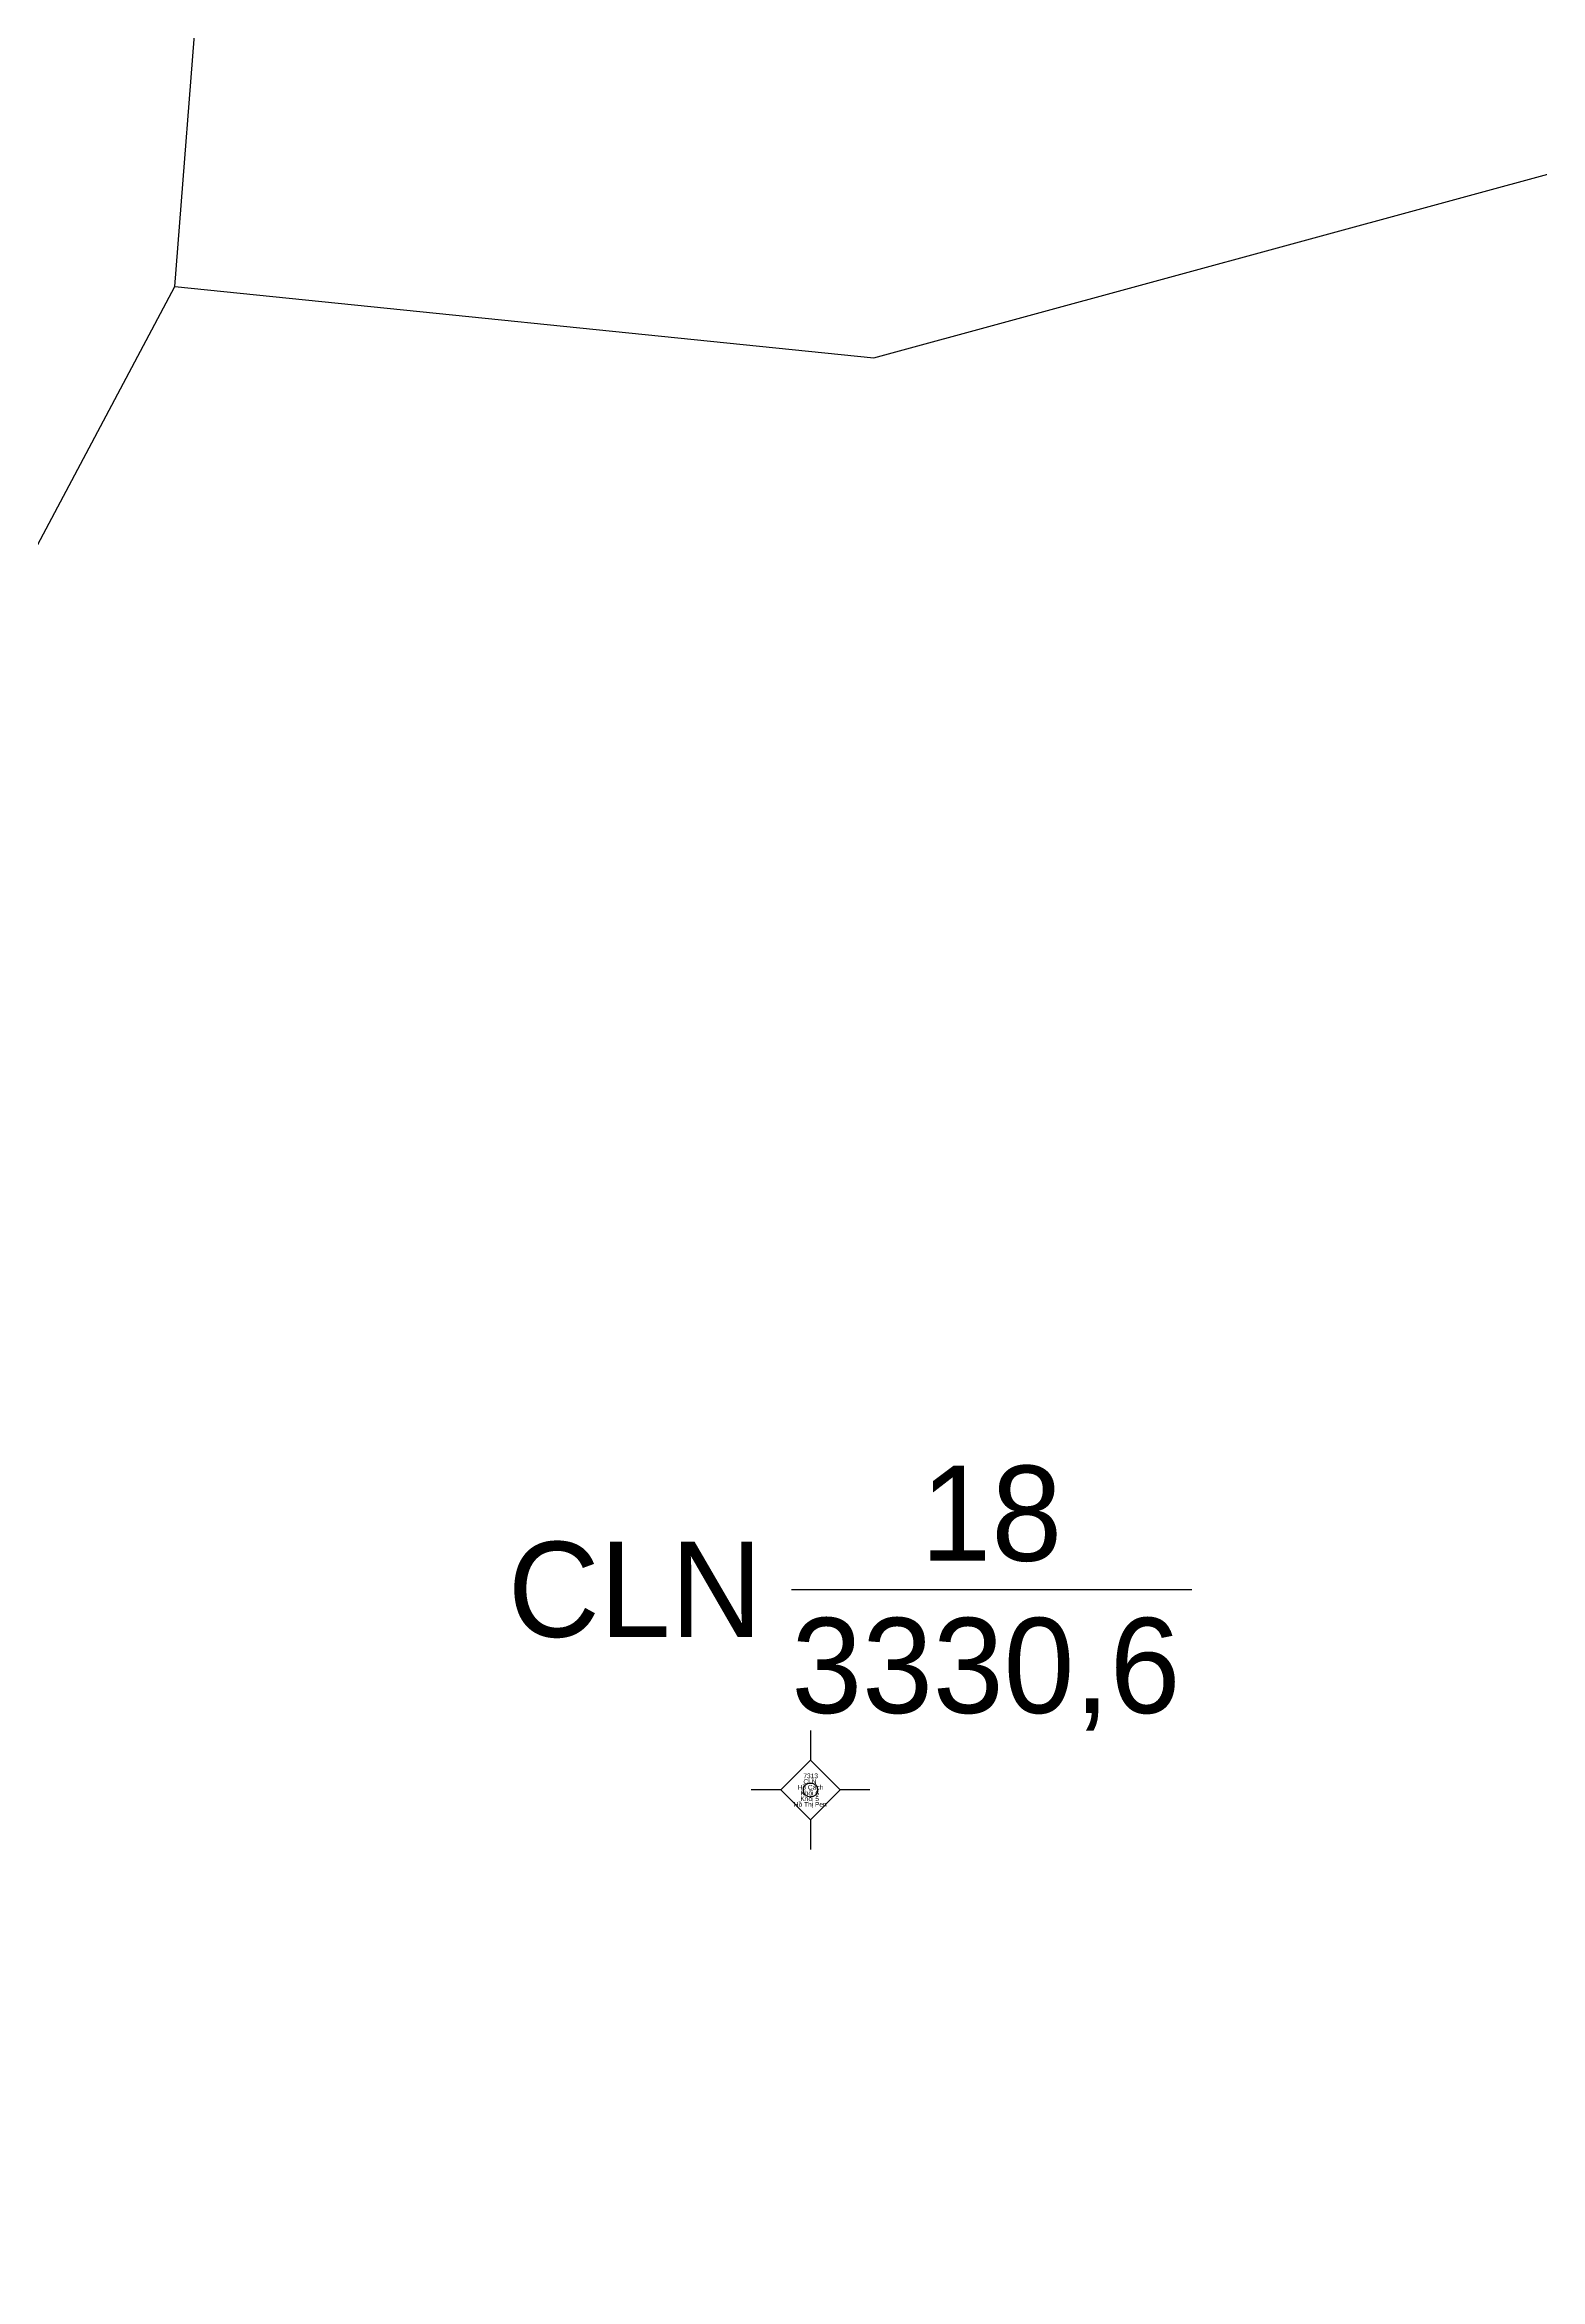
# Model space of a CAD drawing. Extents: x 551890 to 552618, y 1835759 to 1836646.
# Drawn here: x 551985.66 to 552017.11, y 1836020.81 to 1836067.8 of the extents above; entities that cross this region are included whole.
import ezdxf

# ---------------------------------------------------------------- set-up
doc = ezdxf.new("R2010")
doc.units = 0
for name, color, linetype in [('Level 10', 7, 'Continuous'), ('Level 11', 7, 'Continuous'), ('Level 13', 7, 'Continuous'), ('Level 15', 7, 'Continuous'), ('Level 2', 7, 'Continuous'), ('Level 4', 7, 'Continuous')]:
    doc.layers.add(name, color=color, linetype=linetype)

msp = doc.modelspace()

# ---------------------------------------------------------------- linework, layer by layer
at = {"layer": 'Level 10'}
for points in [[(551988.39, 1836062.72), (551988.905, 1836069.274), (551991.066, 1836076.486), (551996.685, 1836084.129), (552005.473, 1836091.629), (552006.834, 1836099.542), (552022.32, 1836108.9)], [(551988.39, 1836062.72), (552003.09, 1836061.22), (552017.96, 1836065.27)], [(551978.43, 1835987.35), (551975.97, 1836016.86), (551976.76, 1836031.12), (551965.97, 1836044.96), (551984.18, 1836054.8), (551988.39, 1836062.72)]]:
    msp.add_lwpolyline(points, dxfattribs=at)
at = {"layer": 'Level 11'}
for p, q in [((552001.759, 1836032.354), (552001.759, 1836031.729)), ((552001.759, 1836031.729), (552001.134, 1836031.104)), ((552002.384, 1836031.104), (552001.759, 1836031.729)), ((552001.134, 1836031.104), (552000.509, 1836031.104)), ((552001.134, 1836031.104), (552001.759, 1836030.479)), ((552001.759, 1836030.479), (552002.384, 1836031.104)), ((552003.009, 1836031.104), (552002.384, 1836031.104)), ((552001.759, 1836030.479), (552001.759, 1836029.854))]:
    msp.add_line(p, q, dxfattribs=at)
msp.add_circle((552001.759, 1836031.104), 0.15, dxfattribs=at)
at = {"layer": 'Level 13'}
msp.add_line((552001.357, 1836035.322), (552009.777, 1836035.322), dxfattribs=at)

# ---------------------------------------------------------------- texts
msp.add_text('18', height=2, rotation=360, dxfattribs=at).set_placement((552004.075, 1836035.922))
at = {"layer": 'Level 15'}
for s, p in [('Hồ Cách', (552001.49, 1836031.11)), ('Khối 6', (552001.546, 1836030.99)), ('7313', (552001.609, 1836031.35)), ('CLN', (552001.61, 1836031.23)), ('Hồ Thị Pen', (552001.409, 1836030.75)), ('Khối 5', (552001.547, 1836030.87))]:
    msp.add_text(s, height=0.1, dxfattribs=at).set_placement(p)
at = {"layer": 'Level 2'}
msp.add_text('CLN', height=2, rotation=360, dxfattribs=at).set_placement((551995.395, 1836034.322))
at = {"layer": 'Level 4'}
msp.add_text('3330,6', height=2, rotation=360, dxfattribs=at).set_placement((552001.358, 1836032.722))

doc.saveas('drawing.dxf')
